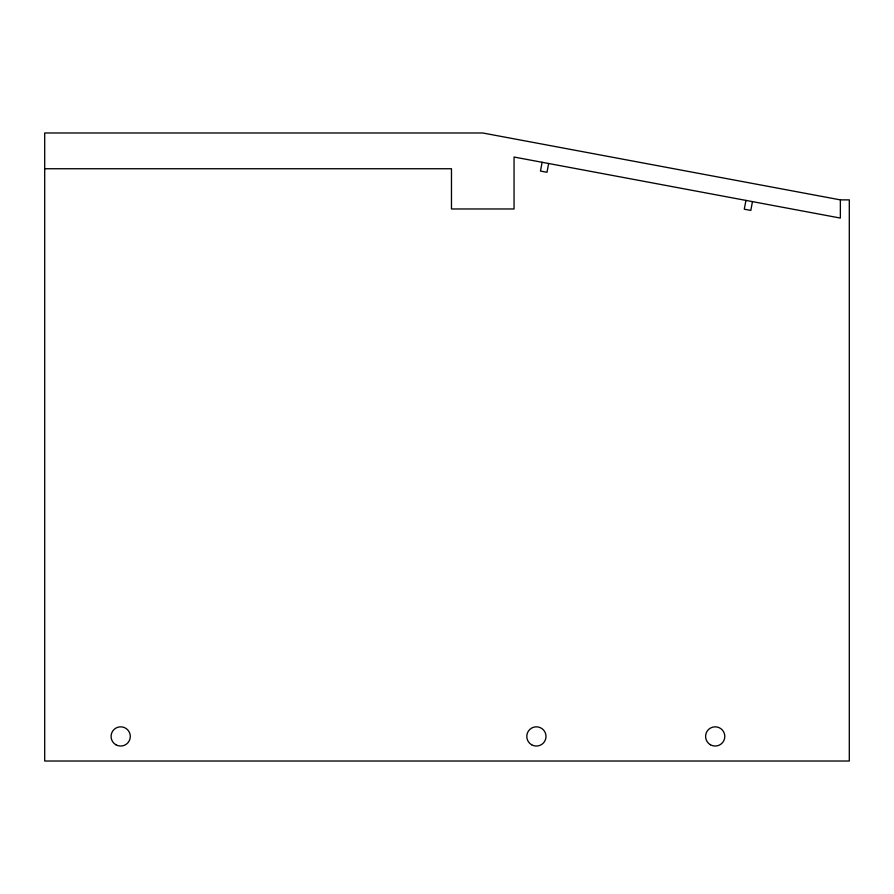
<?xml version="1.0" encoding="UTF-8"?>
<svg xmlns="http://www.w3.org/2000/svg" width="894" height="894" viewBox="0 0 894 894"><rect width="100%" height="100%" fill="white"/><g stroke="black" fill="none" stroke-linecap="round" stroke-linejoin="round"><path stroke-width="1.34" d="M542.122 162.272L540.479 171.067L546.994 172.285L548.637 163.501M745.942 200.401L744.289 209.196L750.815 210.414L752.457 201.619M44.7 168.742L451.47 168.742L451.47 208.972L514.05 208.972L514.05 157.031L840.36 218.069L840.36 199.876L482.76 132.982L44.7 132.982L44.7 761.017L849.3 761.017L849.3 199.876L840.36 199.876M115.885 744.758A9.61 9.61 0 0 0 130.3 736.433A9.61 9.61 0 0 0 115.885 728.107A9.61 9.61 0 0 0 115.885 744.758M710.395 744.758A9.61 9.61 0 0 0 724.81 736.433A9.61 9.61 0 0 0 710.395 728.107A9.61 9.61 0 0 0 710.395 744.758M531.595 744.758A9.61 9.61 0 0 0 546.01 736.433A9.61 9.61 0 0 0 531.595 728.107A9.61 9.61 0 0 0 531.595 744.758"/></g></svg>
